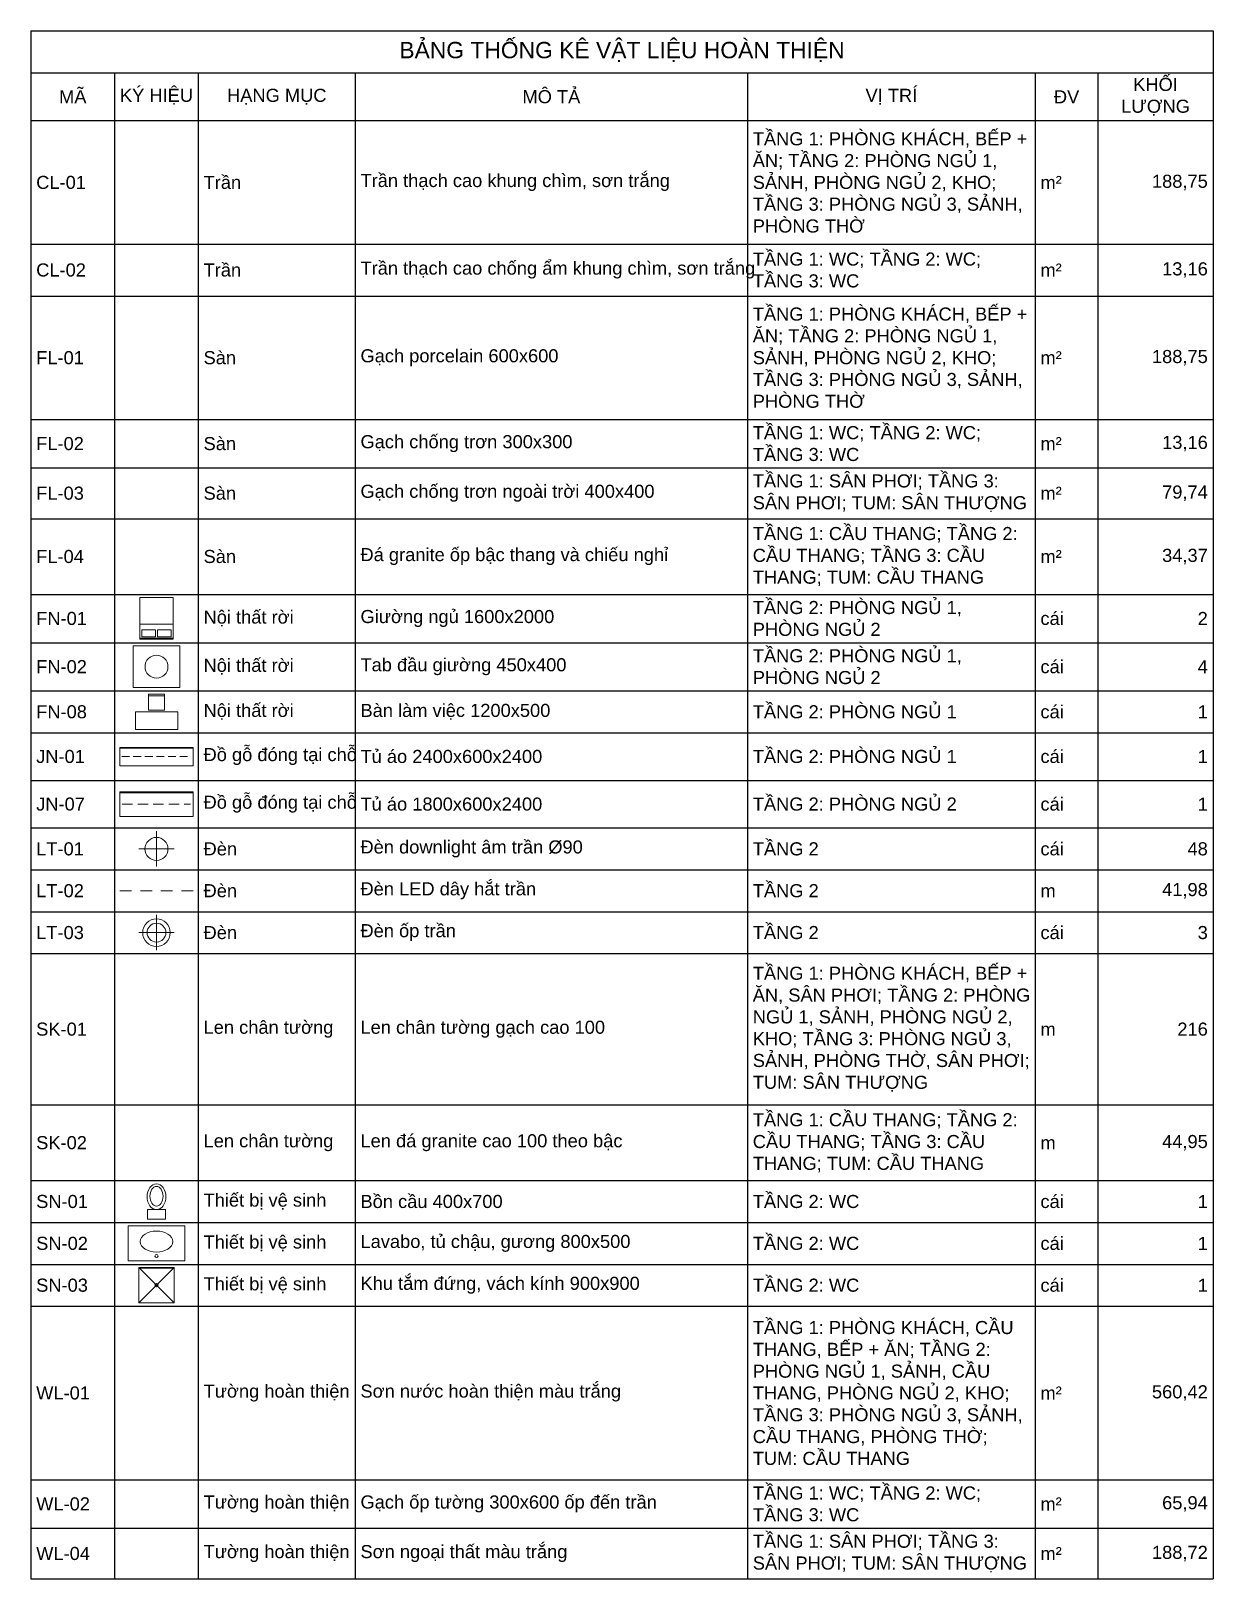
# Model space of a CAD drawing. Header units: millimetres. Extents: x -4035 to 243174, y -17931 to 20900.
# Drawn here: x 231874 to 243174, y -17931 to -3137 of the extents above; entities that cross this region are included whole.
import ezdxf
from ezdxf.enums import TextEntityAlignment as Align

# ---------------------------------------------------------------- set-up
doc = ezdxf.new("R2010")
doc.units = ezdxf.units.MM
doc.header["$LTSCALE"] = 40
doc.linetypes.add('HIDDEN', pattern=[9.525, 6.35, -3.175])
for name, color, linetype, lineweight in [('A-ANNO-TEXT', 7, 'Continuous', 18), ('A-GLAZ', 4, 'Continuous', 25), ('A-HIDD', 8, 'HIDDEN', 18)]:
    doc.layers.add(name, color=color, linetype=linetype, lineweight=lineweight)
doc.styles.add('MCP-ARIAL', font='arial.ttf')

# ---------------------------------------------------------------- blocks, each defined once
blk = doc.blocks.new('NT_FN-01_bed_1600x2000')
blk.add_line((0, 720), (1600, 720))
for points in [[(0, 0), (1600, 0), (1600, 2000), (0, 2000)], [(0, 0), (1600, 0), (1600, 60), (0, 60)], [(100, 120), (750, 120), (750, 450), (100, 450)], [(850, 120), (1500, 120), (1500, 450), (850, 450)]]:
    blk.add_lwpolyline(points, close=True)
at = {"style": 'MCP-ARIAL', "flags": 1}
for tag, p in [('TEN', (800, 850)), ('MA', (800, 1000)), ('KICH_THUOC', (800, 700))]:
    blk.add_attdef(tag, p, '', height=100, dxfattribs=at)
blk = doc.blocks.new('NT_FN-02_nightstand_450x400')
blk.add_lwpolyline([(0, 0), (450, 0), (450, 400), (0, 400)], close=True)
blk.add_circle((225, 200), 110)
at = {"style": 'MCP-ARIAL', "flags": 1}
for tag, p in [('MA', (225, 200)), ('TEN', (225, 50)), ('KICH_THUOC', (225, -100))]:
    blk.add_attdef(tag, p, '', height=100, dxfattribs=at)
blk = doc.blocks.new('NT_FN-08_desk_1200x500')
for points in [[(375, 950), (825, 950), (825, 1000), (375, 1000)], [(375, 550), (825, 550), (825, 950), (375, 950)], [(0, 0), (1200, 0), (1200, 500), (0, 500)]]:
    blk.add_lwpolyline(points, close=True)
at = {"style": 'MCP-ARIAL', "flags": 1}
for tag, p in [('TEN', (600, 100)), ('MA', (600, 250)), ('KICH_THUOC', (600, -50))]:
    blk.add_attdef(tag, p, '', height=100, dxfattribs=at)
blk = doc.blocks.new('NT_JN-01_wardrobe_2400x600')
for p, q in [((0, 580), (2400, 580)), ((480, 580), (480, 600)), ((960, 580), (960, 600)), ((1440, 580), (1440, 600)), ((1920, 580), (1920, 600))]:
    blk.add_line(p, q)
blk.add_lwpolyline([(0, 0), (2400, 0), (2400, 600), (0, 600)], close=True)
at = {"layer": 'A-HIDD'}
blk.add_line((60, 300), (2340, 300), dxfattribs=at)
at = {"style": 'MCP-ARIAL', "flags": 1}
for tag, p in [('TEN', (1200, 150)), ('MA', (1200, 300)), ('KICH_THUOC', (1200, 0))]:
    blk.add_attdef(tag, p, '', height=100, dxfattribs=at)
blk = doc.blocks.new('NT_JN-07_wardrobe_1800x600')
for p, q in [((0, 580), (1800, 580)), ((450, 580), (450, 600)), ((900, 580), (900, 600)), ((1350, 580), (1350, 600))]:
    blk.add_line(p, q)
blk.add_lwpolyline([(0, 0), (1800, 0), (1800, 600), (0, 600)], close=True)
at = {"layer": 'A-HIDD'}
blk.add_line((60, 300), (1740, 300), dxfattribs=at)
at = {"style": 'MCP-ARIAL', "flags": 1}
for tag, p in [('MA', (900, 300)), ('TEN', (900, 150)), ('KICH_THUOC', (900, 0))]:
    blk.add_attdef(tag, p, '', height=100, dxfattribs=at)
blk = doc.blocks.new('MCP_DEN_DOWNLIGHT')
for p, q in [((0, -115), (0, 115)), ((-115, 0), (115, 0))]:
    blk.add_line(p, q)
blk.add_circle((0, 0), 75)
at = {"style": 'MCP-ARIAL', "flags": 1}
blk.add_attdef('MA', text='', height=50, dxfattribs=at).set_placement((0, -150), align=Align.MIDDLE_CENTER)
blk = doc.blocks.new('MCP_DEN_LED_DAY')
for p, q in [((-500, 0), (-340, 0)), ((-220, 0), (-60, 0)), ((60, 0), (220, 0)), ((340, 0), (500, 0))]:
    blk.add_line(p, q)
at = {"style": 'MCP-ARIAL', "flags": 1}
blk.add_attdef('MA', text='', height=50, dxfattribs=at).set_placement((0, -80), align=Align.MIDDLE_CENTER)
blk = doc.blocks.new('MCP_DEN_OP_TRAN')
for p, q in [((0, -320), (0, 320)), ((-320, 0), (320, 0))]:
    blk.add_line(p, q)
for radius in [250, 170]:
    blk.add_circle((0, 0), radius)
at = {"style": 'MCP-ARIAL', "flags": 1}
blk.add_attdef('MA', text='', height=50, dxfattribs=at).set_placement((0, -380), align=Align.MIDDLE_CENTER)
blk = doc.blocks.new('NT_SN-01_toilet_400x700')
blk.add_lwpolyline([(20, 0), (380, 0), (380, 190), (20, 190)], close=True)
for centre, major_axis, ratio in [((200, 445), (0, 255), 0.73), ((200, 455), (0, 195), 0.67)]:
    blk.add_ellipse(centre, major_axis=major_axis, ratio=ratio)
at = {"style": 'MCP-ARIAL', "flags": 1}
for tag, p in [('MA', (200, 350)), ('TEN', (200, 200)), ('KICH_THUOC', (200, 50))]:
    blk.add_attdef(tag, p, '', height=100, dxfattribs=at)
blk = doc.blocks.new('NT_SN-02_vanity_800x500')
blk.add_lwpolyline([(0, 0), (800, 0), (800, 500), (0, 500)], close=True)
blk.add_circle((400, 70), 22)
blk.add_ellipse((400, 275), major_axis=(230, 0), ratio=0.65)
at = {"style": 'MCP-ARIAL', "flags": 1}
for tag, p in [('MA', (400, 250)), ('TEN', (400, 100)), ('KICH_THUOC', (400, -50))]:
    blk.add_attdef(tag, p, '', height=100, dxfattribs=at)
blk = doc.blocks.new('NT_SN-03_shower_900x900')
for p, q in [((0, 0), (900, 900)), ((900, 0), (0, 900))]:
    blk.add_line(p, q)
blk.add_lwpolyline([(0, 0), (900, 0), (900, 900), (0, 900)], close=True)
blk.add_circle((450, 450), 40)
at = {"layer": 'A-GLAZ'}
blk.add_line((0, 890), (900, 890), dxfattribs=at)
at = {"style": 'MCP-ARIAL', "flags": 1}
for tag, p in [('TEN', (450, 300)), ('MA', (450, 450)), ('KICH_THUOC', (450, 150))]:
    blk.add_attdef(tag, p, '', height=100, dxfattribs=at)
blk = doc.blocks.new('*T220')
at = {"layer": 'A-ANNO-TEXT', "color": 0, "linetype": 'ByBlock', "lineweight": -2, "transparency": 16777216}
for p, q in [((0, 0), (11300, 0)), ((0, 0), (0, -14794)), ((11300, 0), (11300, -14794)), ((0, -400), (11300, -400)), ((800, -400), (800, -14794)), ((1600, -400), (1600, -14794)), ((3100, -400), (3100, -14794)), ((6850, -400), (6850, -14794)), ((9600, -400), (9600, -14794)), ((10200, -400), (10200, -14794)), ((0, -857), (11300, -857)), ((0, -2038), (11300, -2038)), ((0, -2533), (11300, -2533)), ((0, -3714), (11300, -3714)), ((0, -4175), (11300, -4175)), ((0, -4661), (11300, -4661)), ((0, -5384), (11300, -5384)), ((0, -5846), (11300, -5846)), ((0, -6307), (11300, -6307)), ((0, -6707), (11300, -6707)), ((0, -7162), (11300, -7162)), ((0, -7617), (11300, -7617)), ((0, -8017), (11300, -8017)), ((0, -8417), (11300, -8417)), ((0, -8817), (11300, -8817)), ((0, -10263), (11300, -10263)), ((0, -10987), (11300, -10987)), ((0, -11387), (11300, -11387)), ((0, -11787), (11300, -11787)), ((0, -12187), (11300, -12187)), ((0, -13847), (11300, -13847)), ((0, -14308), (11300, -14308)), ((0, -14794), (11300, -14794))]:
    blk.add_line(p, q, dxfattribs=at)
at = {"layer": 'A-ANNO-TEXT', "color": 0, "transparency": 16777216}
for name, p, xscale, yscale, zscale in [('NT_FN-01_bed_1600x2000', (1041, -5814), 0.1992809231468849, 0.1992809231468849, 0.1992809231468849), ('NT_FN-02_nightstand_450x400', (976, -6275), 0.9964046157344246, 0.9964046157344246, 0.9964046157344246), ('NT_FN-08_desk_1200x500', (998, -6675), 0.3375, 0.3375, 0.3375), ('NT_JN-01_wardrobe_2400x600', (850, -7022), 0.2916666666666667, 0.2916666666666667, 0.2916666666666667), ('NT_JN-07_wardrobe_1800x600', (850, -7506), 0.3888888888888889, 0.3888888888888889, 0.3888888888888889), ('MCP_DEN_DOWNLIGHT', (1200, -7817), 1.467391304347826, 1.467391304347826, 1.467391304347826), ('MCP_DEN_LED_DAY', (1200, -8217), 0.7, 0.7, 0.7), ('MCP_DEN_OP_TRAN', (1200, -8617), 0.52734375, 0.52734375, 0.52734375), ('NT_SN-01_toilet_400x700', (1104, -11355), 0.4821428571428572, 0.4821428571428572, 0.4821428571428572), ('NT_SN-02_vanity_800x500', (930, -11755), 0.675, 0.675, 0.675), ('NT_SN-03_shower_900x900', (1031, -12155), 0.375, 0.375, 0.375)]:
    blk.add_blockref(name, p, dxfattribs=dict(at, xscale=xscale, yscale=yscale, zscale=zscale))
at = {"layer": 'A-ANNO-TEXT', "color": 0, "transparency": 16777216, "style": 'MCP-ARIAL'}
for s, insert, char_height, width, attachment_point in [('BẢNG THỐNG KÊ VẬT LIỆU HOÀN THIỆN', (5650, -200), 156.25, 11200, 5), ('KHỐI LƯỢNG', (10750, -629), 125, 1000, 5), ('MÃ', (400, -629), 125, 700, 5), ('KÝ HIỆU', (1200, -629), 125, 700, 5), ('HẠNG MỤC', (2350, -629), 125, 1400, 5), ('MÔ TẢ', (4975, -629), 125, 3650, 5), ('VỊ TRÍ', (8225, -629), 125, 2650, 5), ('ĐV', (9900, -629), 125, 500, 5), ('TẦNG 1: PHÒNG KHÁCH, BẾP + ĂN; TẦNG 2: PHÒNG NGỦ 1, SẢNH, PHÒNG NGỦ 2, KHO; TẦNG 3: PHÒNG NGỦ 3, SẢNH, PHÒNG THỜ', (6900, -1448), 125, 2650, 4), ('CL-01', (50, -1448), 125, 700, 4), ('Trần', (1650, -1448), 125, 1400, 4), ('Trần thạch cao khung chìm, sơn trắng', (3150, -1448), 125, 3650, 4), ('m²', (9650, -1448), 125, 500, 4), ('188,75', (11250, -1448), 125, 1000, 6), ('Trần', (1650, -2285), 125, 1400, 4), ('Trần thạch cao chống ẩm khung chìm, sơn trắng', (3150, -2285), 125, 3650, 4), ('TẦNG 1: WC; TẦNG 2: WC; TẦNG 3: WC', (6900, -2285), 125, 2650, 4), ('13,16', (11250, -2285), 125, 1000, 6), ('CL-02', (50, -2285), 125, 700, 4), ('m²', (9650, -2285), 125, 500, 4), ('TẦNG 1: PHÒNG KHÁCH, BẾP + ĂN; TẦNG 2: PHÒNG NGỦ 1, SẢNH, PHÒNG NGỦ 2, KHO; TẦNG 3: PHÒNG NGỦ 3, SẢNH, PHÒNG THỜ', (6900, -3123), 125, 2650, 4), ('FL-01', (50, -3123), 125, 700, 4), ('Sàn', (1650, -3123), 125, 1400, 4), ('Gạch porcelain 600x600', (3150, -3123), 125, 3650, 4), ('m²', (9650, -3123), 125, 500, 4), ('188,75', (11250, -3123), 125, 1000, 6), ('TẦNG 1: WC; TẦNG 2: WC; TẦNG 3: WC', (6900, -3944), 125, 2650, 4), ('FL-02', (50, -3944), 125, 700, 4), ('Sàn', (1650, -3944), 125, 1400, 4), ('Gạch chống trơn 300x300', (3150, -3944), 125, 3650, 4), ('m²', (9650, -3944), 125, 500, 4), ('13,16', (11250, -3944), 125, 1000, 6), ('TẦNG 1: SÂN PHƠI; TẦNG 3: SÂN PHƠI; TUM: SÂN THƯỢNG', (6900, -4418), 125, 2650, 4), ('FL-03', (50, -4418), 125, 700, 4), ('Sàn', (1650, -4418), 125, 1400, 4), ('Gạch chống trơn ngoài trời 400x400', (3150, -4418), 125, 3650, 4), ('m²', (9650, -4418), 125, 500, 4), ('79,74', (11250, -4418), 125, 1000, 6), ('TẦNG 1: CẦU THANG; TẦNG 2: CẦU THANG; TẦNG 3: CẦU THANG; TUM: CẦU THANG', (6900, -5023), 125, 2650, 4), ('FL-04', (50, -5023), 125, 700, 4), ('Sàn', (1650, -5023), 125, 1400, 4), ('Đá granite ốp bậc thang và chiếu nghỉ', (3150, -5023), 125, 3650, 4), ('m²', (9650, -5023), 125, 500, 4), ('34,37', (11250, -5023), 125, 1000, 6), ('TẦNG 2: PHÒNG NGỦ 1, PHÒNG NGỦ 2', (6900, -5615), 125, 2650, 4), ('FN-01', (50, -5615), 125, 700, 4), ('Nội thất rời', (1650, -5615), 125, 1400, 4), ('Giường ngủ 1600x2000', (3150, -5615), 125, 3650, 4), ('cái', (9650, -5615), 125, 500, 4), ('2', (11250, -5615), 125, 1000, 6), ('TẦNG 2: PHÒNG NGỦ 1, PHÒNG NGỦ 2', (6900, -6076), 125, 2650, 4), ('FN-02', (50, -6076), 125, 700, 4), ('Nội thất rời', (1650, -6076), 125, 1400, 4), ('Tab đầu giường 450x400', (3150, -6076), 125, 3650, 4), ('cái', (9650, -6076), 125, 500, 4), ('4', (11250, -6076), 125, 1000, 6), ('FN-08', (50, -6507), 125, 700, 4), ('Nội thất rời', (1650, -6507), 125, 1400, 4), ('Bàn làm việc 1200x500', (3150, -6507), 125, 3650, 4), ('TẦNG 2: PHÒNG NGỦ 1', (6900, -6507), 125, 2650, 4), ('cái', (9650, -6507), 125, 500, 4), ('1', (11250, -6507), 125, 1000, 6), ('JN-01', (50, -6934), 125, 700, 4), ('Đồ gỗ đóng tại chỗ', (1650, -6934), 125, 1400, 4), ('Tủ áo 2400x600x2400', (3150, -6934), 125, 3650, 4), ('TẦNG 2: PHÒNG NGỦ 1', (6900, -6934), 125, 2650, 4), ('cái', (9650, -6934), 125, 500, 4), ('1', (11250, -6934), 125, 1000, 6), ('JN-07', (50, -7389), 125, 700, 4), ('Đồ gỗ đóng tại chỗ', (1650, -7389), 125, 1400, 4), ('Tủ áo 1800x600x2400', (3150, -7389), 125, 3650, 4), ('TẦNG 2: PHÒNG NGỦ 2', (6900, -7389), 125, 2650, 4), ('cái', (9650, -7389), 125, 500, 4), ('1', (11250, -7389), 125, 1000, 6), ('LT-01', (50, -7817), 125, 700, 4), ('Đèn', (1650, -7817), 125, 1400, 4), ('Đèn downlight âm trần Ø90', (3150, -7817), 125, 3650, 4), ('TẦNG 2', (6900, -7817), 125, 2650, 4), ('cái', (9650, -7817), 125, 500, 4), ('48', (11250, -7817), 125, 1000, 6), ('Đèn LED dây hắt trần', (3150, -8217), 125, 3650, 4), ('TẦNG 2', (6900, -8217), 125, 2650, 4), ('LT-02', (50, -8217), 125, 700, 4), ('Đèn', (1650, -8217), 125, 1400, 4), ('m', (9650, -8217), 125, 500, 4), ('41,98', (11250, -8217), 125, 1000, 6), ('LT-03', (50, -8617), 125, 700, 4), ('Đèn', (1650, -8617), 125, 1400, 4), ('Đèn ốp trần', (3150, -8617), 125, 3650, 4), ('TẦNG 2', (6900, -8617), 125, 2650, 4), ('cái', (9650, -8617), 125, 500, 4), ('3', (11250, -8617), 125, 1000, 6), ('TẦNG 1: PHÒNG KHÁCH, BẾP + ĂN, SÂN PHƠI; TẦNG 2: PHÒNG NGỦ 1, SẢNH, PHÒNG NGỦ 2, KHO; TẦNG 3: PHÒNG NGỦ 3, SẢNH, PHÒNG THỜ, SÂN PHƠI; TUM: SÂN THƯỢNG', (6900, -9540), 125, 2650, 4), ('Len chân tường', (1650, -9540), 125, 1400, 4), ('Len chân tường gạch cao 100', (3150, -9540), 125, 3650, 4), ('SK-01', (50, -9540), 125, 700, 4), ('m', (9650, -9540), 125, 500, 4), ('216', (11250, -9540), 125, 1000, 6), ('TẦNG 1: CẦU THANG; TẦNG 2: CẦU THANG; TẦNG 3: CẦU THANG; TUM: CẦU THANG', (6900, -10625), 125, 2650, 4), ('SK-02', (50, -10625), 125, 700, 4), ('Len chân tường', (1650, -10625), 125, 1400, 4), ('Len đá granite cao 100 theo bậc', (3150, -10625), 125, 3650, 4), ('m', (9650, -10625), 125, 500, 4), ('44,95', (11250, -10625), 125, 1000, 6), ('Thiết bị vệ sinh', (1650, -11187), 125, 1400, 4), ('TẦNG 2: WC', (6900, -11187), 125, 2650, 4), ('SN-01', (50, -11187), 125, 700, 4), ('Bồn cầu 400x700', (3150, -11187), 125, 3650, 4), ('cái', (9650, -11187), 125, 500, 4), ('1', (11250, -11187), 125, 1000, 6), ('SN-02', (50, -11587), 125, 700, 4), ('Thiết bị vệ sinh', (1650, -11587), 125, 1400, 4), ('Lavabo, tủ chậu, gương 800x500', (3150, -11587), 125, 3650, 4), ('TẦNG 2: WC', (6900, -11587), 125, 2650, 4), ('cái', (9650, -11587), 125, 500, 4), ('1', (11250, -11587), 125, 1000, 6), ('SN-03', (50, -11987), 125, 700, 4), ('Thiết bị vệ sinh', (1650, -11987), 125, 1400, 4), ('Khu tắm đứng, vách kính 900x900', (3150, -11987), 125, 3650, 4), ('TẦNG 2: WC', (6900, -11987), 125, 2650, 4), ('cái', (9650, -11987), 125, 500, 4), ('1', (11250, -11987), 125, 1000, 6), ('TẦNG 1: PHÒNG KHÁCH, CẦU THANG, BẾP + ĂN; TẦNG 2: PHÒNG NGỦ 1, SẢNH, CẦU THANG, PHÒNG NGỦ 2, KHO; TẦNG 3: PHÒNG NGỦ 3, SẢNH, CẦU THANG, PHÒNG THỜ; TUM: CẦU THANG', (6900, -13017), 125, 2650, 4), ('WL-01', (50, -13017), 125, 700, 4), ('Tường hoàn thiện', (1650, -13017), 125, 1400, 4), ('Sơn nước hoàn thiện màu trắng', (3150, -13017), 125, 3650, 4), ('m²', (9650, -13017), 125, 500, 4), ('560,42', (11250, -13017), 125, 1000, 6), ('TẦNG 1: WC; TẦNG 2: WC; TẦNG 3: WC', (6900, -14077), 125, 2650, 4), ('WL-02', (50, -14077), 125, 700, 4), ('Tường hoàn thiện', (1650, -14077), 125, 1400, 4), ('Gạch ốp tường 300x600 ốp đến trần', (3150, -14077), 125, 3650, 4), ('m²', (9650, -14077), 125, 500, 4), ('65,94', (11250, -14077), 125, 1000, 6), ('TẦNG 1: SÂN PHƠI; TẦNG 3: SÂN PHƠI; TUM: SÂN THƯỢNG', (6900, -14551), 125, 2650, 4), ('WL-04', (50, -14551), 125, 700, 4), ('Tường hoàn thiện', (1650, -14551), 125, 1400, 4), ('Sơn ngoại thất màu trắng', (3150, -14551), 125, 3650, 4), ('m²', (9650, -14551), 125, 500, 4), ('188,72', (11250, -14551), 125, 1000, 6)]:
    blk.add_mtext(s, dxfattribs=dict(at, insert=insert, char_height=char_height, width=width, attachment_point=attachment_point))

msp = doc.modelspace()

# ---------------------------------------------------------------- block references
msp.add_blockref('*T220', (231873.825, -3136.508))

doc.saveas('drawing.dxf')
